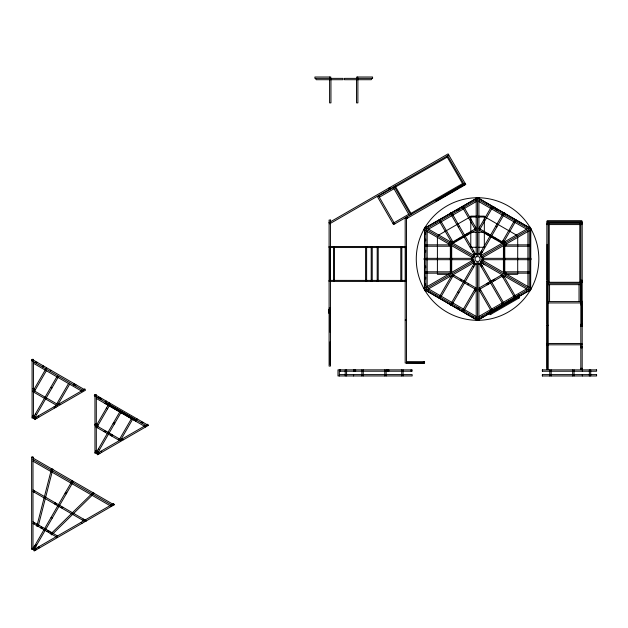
<?xml version="1.0" encoding="UTF-8"?>
<svg xmlns="http://www.w3.org/2000/svg" width="628" height="628" viewBox="0 0 628 628"><rect width="100%" height="100%" fill="white"/><g stroke="black" fill="none" stroke-linecap="round" stroke-linejoin="round"><path stroke-width="0.94" d="M329.096 280.386L329.096 281.399L406.19 281.438L406.19 246.545L329.096 246.521L329.096 247.534M406.19 281.438L406.19 280.426M406.19 247.573L406.19 246.553L405.178 246.545M406.536 361.657L406.528 363.015L405.178 363.015L405.178 218.473L406.528 218.473L406.528 363.015L424.544 363.07L424.575 361.673L406.536 361.626L406.559 362.976L424.567 363.031M424.402 288.55L424.559 228.239L477.712 197.734L530.707 228.514L530.55 289.798L518.736 296.581M120.427 412.117L120.984 411.152M135.153 420.485L135.664 419.606M32.075 359.365L32.075 418.115L33.433 418.115L33.433 359.365L32.075 359.365L31.4 360.535L83.304 390.506M35.035 362.631L35.71 361.461M36.275 363.353L36.95 362.175M42.633 367.019L43.308 365.849M33.433 390.404L46.535 367.71M34.603 391.079L46.401 370.653M50.256 371.423L50.939 370.253M57.525 375.623L33.472 417.282L34.642 417.958L58.694 376.298M56.763 403.875L68.562 383.441M69.739 384.124L57.941 404.558L32.813 390.043M73.594 384.893L74.269 383.724M73.978 385.121L74.653 383.944M75.219 385.835L75.894 384.666M33.888 492.022L34.571 490.845M94.954 394.557L94.954 453.306L96.312 453.306L96.312 394.557L94.954 394.557L94.278 395.726L146.183 425.698M97.905 397.822L98.588 396.653M99.153 398.545L99.828 397.367M99.703 398.866L100.386 397.689M44.101 497.918L44.776 496.74M100.951 399.581L101.626 398.411M33.888 523.893L34.571 522.724M105.59 402.258L106.265 401.088M36.275 525.267L36.95 524.097M38.175 526.374L38.858 525.196M96.312 425.596L109.413 402.901M97.481 426.271L109.28 405.845M97.207 427.684L97.89 426.506M40.812 527.889L41.487 526.719M54.612 503.986L55.288 502.808M42.052 528.611L42.728 527.434M55.853 504.7L56.536 503.53M72.267 480.734L33.033 548.684L34.202 549.367L73.437 481.409M104.122 431.671L104.805 430.502M47.084 531.516L47.759 530.338M60.885 507.605L61.56 506.435M105.371 432.394L106.046 431.216M48.325 532.23L49 531.06M62.133 508.327L62.808 507.149M119.917 411.646L96.351 452.474L97.521 453.149L121.282 411.999M50.114 533.258L50.79 532.089M110.402 435.298L111.078 434.121M111.643 436.013L112.318 434.843M118.559 440.008L119.234 438.839M119.642 439.066L131.44 418.64M120.819 439.749L132.61 419.316M136.386 420.046L137.069 418.868M82.849 520.282L83.524 519.113M141.143 422.785L141.818 421.616M142.383 423.507L143.058 422.33M372.043 78.367L371.266 79.717L344.419 79.717L344.419 78.367L372.592 78.367L372.592 77.008L356.704 77.008L356.704 78.367M428.092 291.769L428.767 290.599M486.315 204.336L486.99 203.158M435.141 295.843L435.824 294.665M439.435 296.754L451.697 275.511L476.197 289.665L463.943 310.899M491.175 207.138L478.913 228.372L504.041 242.879M438.901 298.01L439.576 296.84M439.781 298.52L440.456 297.342M440.605 297.429L452.866 276.194M480.082 229.047L492.344 207.813M453.275 276.422L453.95 275.252M495.955 209.901L496.63 208.724M497.203 210.616L497.878 209.446M472.295 257.504L471.416 259.019L474.485 264.341L476.244 264.341M473.174 255.981L474.485 253.704M460.191 280.418L460.866 279.248M486.724 234.448L487.406 233.278M461.07 280.928L461.745 279.75M487.972 235.17L488.647 233.993M451.1 303.489L474.501 262.951M479.439 254.411L503.68 212.413L504.849 213.088M475.192 264.466L451.43 305.624L450.26 304.941M480.608 255.086L504.009 214.548M467.703 284.759L468.386 283.589M494.244 238.789L494.919 237.619M457.231 308.591L457.914 307.422M458.479 309.314L459.154 308.136M501.16 242.785L501.843 241.607M462.765 310.224L475.027 288.99M502.243 241.843L514.505 220.609M514.654 220.695L515.329 219.517M515.533 221.197L516.208 220.028M503.421 242.526L515.682 221.284M519.285 223.372L519.968 222.194M468.119 314.879L468.794 313.702M472.68 317.509L473.355 316.339M93.439 494.04L51.732 534.883L50.782 533.91L93.187 492.391L94.129 493.357M488.851 313.804L519.34 296.165M448.792 155.037L329.661 223.819L328.986 222.65L448.117 153.86L465.78 184.459L406.654 218.599L405.978 217.421M394.486 186.901L377.467 196.721L393.56 224.589L465.105 183.282M395.656 186.893L447.254 157.102M379.32 197.223L393.991 188.753M394.054 222.744L408.726 214.274M393.05 223.709L394.227 223.034M410.947 213.379L462.546 183.588M436.939 199.94L449.287 192.812M450.111 192.333L452.576 190.904M454.225 189.954L455.873 189.004M457.514 188.055L464.1 184.255M438.101 200.049L436.452 200.999L436.115 200.411M439.749 199.1L458.675 188.165M460.324 187.215L461.973 186.265M463.558 185.346L464.437 184.844M450.26 213.088L451.43 212.413L475.679 254.411M424.457 288.699L424.457 228.364L477.555 197.71L530.652 228.364L530.652 289.673L477.555 320.327L424.457 289.673L474.124 260.997M426.663 228.655L476.707 199.767M428.524 229.149L476.197 201.619M438.234 235.351L470.78 216.566M458.197 226.841L459.366 226.166M449.781 242.063L451.391 241.136M451.069 242.879L476.197 228.372L463.943 207.138M451.838 243.217L470.78 232.281L476.589 232.281M453.047 243.303L476.197 229.934M148.373 425.399L97.497 454.774L96.814 453.604L147.698 424.222L148.373 425.399L95.629 394.949M472.562 251.726L473.74 251.051M473.708 255.101L476.087 253.728M480.985 257.04L530.652 228.364M479.031 264.31L481.409 262.936M480.867 266.107L482.037 265.432M481.378 266.986L482.547 266.311M478.913 288.103L502.062 274.734M479.156 291.086L480.758 290.16M502.918 277.364L505.328 275.975M478.913 316.418L526.586 288.888M478.434 318.255L528.446 289.382M489.636 313.819L518.971 296.887M490.052 313.042L477.398 320.304L424.402 289.524A61.285 61.285 0 0 0 530.393 290.065A61.285 61.285 0 0 0 478.34 197.742A61.285 61.285 0 0 0 423.939 288.707M493.467 208.001L494.173 208.001L494.173 207.122L492.752 207.122L492.752 208.135L493.467 208.135L493.467 207.122M476.589 216.126L470.78 216.126L470.78 247.283L476.589 247.283M478.52 216.126L484.329 216.126L484.329 247.283L478.52 247.283M470.78 217.005L476.589 217.005M478.52 217.005L484.329 217.005M548.213 222.697L582.18 222.697M546.855 223.215L581.842 223.215L581.842 224.573L546.855 224.573M478.52 232.281L484.329 232.281L503.271 243.217M424.457 232.556L425.815 232.556M424.457 233.993L425.815 233.993M424.457 239.26L425.815 239.26M424.457 240.697L425.815 240.697M425.815 244.873L450.339 244.873L450.339 273.164L425.815 273.164M529.294 244.873L504.771 244.873L504.771 273.164L529.294 273.164M424.457 245.038L425.815 245.038M424.457 246.058L425.815 246.058M425.815 246.223L450.339 246.223M504.771 246.223L529.294 246.223M330.069 247.534L405.217 247.573M424.457 250.391L425.815 250.391M424.457 251.828L425.815 251.828M474.485 253.704L476.244 253.704M478.874 253.704L480.624 253.704M425.815 258.344L472.625 258.344M482.485 258.344L529.294 258.344M425.815 259.694L472.625 259.694M482.485 259.694L529.294 259.694M478.874 264.341L480.624 264.341L483.693 259.019L482.822 257.504M424.457 266.209L425.815 266.209M424.457 267.646L425.815 267.646M425.815 271.814L450.339 271.814M504.771 271.814L529.294 271.814M424.457 271.979L425.815 271.979M424.457 272.999L425.815 272.999M449.067 274.342L437.402 274.342L437.402 236.795M506.042 274.342L517.707 274.342L517.707 236.795M424.457 277.341L425.815 277.341M424.457 278.777L425.815 278.777M580.829 280.245L582.18 280.245M330.069 280.386L405.217 280.418M546.855 281.266L548.213 281.266M580.829 281.266L582.18 281.266M548.213 282.278L582.18 282.278M548.213 283.291L580.829 283.291M424.457 284.044L425.815 284.044M548.213 284.649L580.39 284.649M424.457 285.481L425.815 285.481M548.213 301.581L580.39 301.581M548.213 302.939L580.39 302.939L580.39 283.291M329.096 308.113L330.446 308.113M405.178 320.084L406.528 320.084M580.829 324.276L582.18 324.276M546.855 325.296L548.213 325.296M580.829 325.296L582.18 325.296M580.829 326.309L582.18 326.309M546.855 343.461L581.842 343.461L581.842 344.819L546.855 344.819M580.829 346.805L582.18 346.805M580.829 347.818L582.18 347.818M580.829 368.314L582.18 368.314M339.332 371.219L412.156 371.219L412.156 369.861L337.982 369.861L337.982 375.96L412.156 375.96L412.156 374.61L339.332 374.61M32.075 417.102L33.433 417.102M94.954 452.293L96.312 452.293M31.636 457.278L32.994 457.278M31.636 548.503L32.994 548.503M478.913 200.057L528.446 228.655M478.913 201.619L526.586 229.149M484.329 216.566L516.875 235.351M495.743 226.166L496.913 226.841M502.918 240.673L505.328 242.063M478.913 229.934L502.062 243.303M481.378 251.051L482.547 251.726M480.867 251.93L482.037 252.605M479.031 253.728L481.409 255.101M424.457 228.364L474.124 257.04M480.985 260.997L530.652 289.673M481.488 262.849L484.808 264.765M473.708 262.936L476.087 264.31M472.562 266.311L473.74 266.986M452.443 274.381L476.197 288.103M449.781 275.975L451.391 276.901M474.352 290.16L475.953 291.086M457.686 292.075L458.864 292.75M428.524 288.888L476.197 316.418M426.663 289.382L476.707 318.27M32.758 359.758L84.654 389.713M105.221 403.239L135.742 420.823M96.312 398.466L145.665 426.962M33.433 363.274L82.048 391.346M106.36 408.184L107.537 408.859M113.644 422.511L114.822 423.186M50.774 387.319L51.943 387.994M113.142 423.39L114.312 424.065M95.754 423.712L98.156 425.101M121.118 438.36L123.528 439.749M32.876 388.52L35.286 389.909M58.247 403.168L60.649 404.558M95.684 425.235L121.439 440.102M95.707 426.812L119.979 440.832M32.829 391.621L57.187 405.688M98.266 449.153L99.436 449.829M35.388 413.962L36.565 414.637M95.629 450.496L98.8 452.325M95.786 450.975L99.93 453.369M32.758 415.304L35.922 417.133M32.907 415.783L37.06 418.177M95.676 452.474L98.58 454.146M32.805 417.282L35.702 418.955M33.198 458.173L114.068 504.865L113.385 503.695M32.994 459.625L112.71 505.65M32.994 461.188L111.352 506.435M65.602 492.266L66.78 492.949M65.1 493.145L66.27 493.828M32.994 489.934L86.46 520.808M32.994 491.504L84.254 521.099M51.096 517.401L52.265 518.084M32.994 521.813L57.501 535.959M32.994 523.375L57.501 537.529M35.458 544.492L36.628 545.167M34.736 545.732L35.914 546.407M33.158 547.2L36.196 548.951M33.3 547.663L36.612 549.586M33.088 549.108L35.262 550.364M526.342 290.599L527.018 291.769M447.623 155.713L463.935 183.965M446.744 156.223L463.048 184.467M518.822 294.932L519.505 296.11M518.783 295.199L488.286 312.838M518.241 295.623L519.482 297.766L490.146 314.699L489.432 313.466M518.359 297.24L518.861 298.119M515.682 296.754L503.421 275.511L478.913 289.665L491.175 310.899M462.765 207.813L475.027 229.047M502.243 276.194L514.505 297.429M501.16 275.252L501.843 276.422M458.479 208.724L459.154 209.901M449.232 192.843L449.57 193.432M457.231 209.446L457.914 210.616M480.624 253.704L481.503 255.219M467.703 233.278L468.386 234.448M494.244 279.248L494.919 280.418M466.463 233.993L467.138 235.17M493.004 279.962L493.679 281.14M480.608 262.951L504.009 303.489M451.1 214.548L474.501 255.086M479.918 264.466L502.84 304.164M487.972 282.867L488.647 284.044M460.191 237.619L460.866 238.789M486.724 283.589L487.406 284.759M435.651 200.285L436.334 201.462M453.275 241.607L453.95 242.785M440.605 220.609L452.866 241.843M480.082 288.99L492.344 310.224M438.901 220.028L439.576 221.197M439.435 221.284L451.697 242.526M490.256 313.466L490.766 314.345M435.141 222.194L435.824 223.372M487.147 313.223L487.823 314.4M482.194 316.088L482.822 317.289M481.755 316.339L482.43 317.509M395.145 186.014L411.45 214.258M394.266 186.516L410.571 214.768M393.309 187.576L409.401 215.443M389.87 187.489L390.545 188.667M406.858 216.911L407.533 218.089M388.991 188L389.666 189.177M315.429 78.367L316.214 79.717L343.061 79.717L343.061 78.367L314.887 78.367L314.887 77.008L330.775 77.008L330.775 78.367M378.645 196.046L394.729 223.913M101.045 451.163L101.72 452.333M98.58 452.584L99.255 453.761M97.701 453.094L98.376 454.264M55.335 406.057L56.01 407.234M54.087 406.779L54.769 407.949M38.167 415.971L38.85 417.141M35.702 417.392L36.377 418.57M34.823 417.903L35.498 419.072M85.455 519.819L86.13 520.997M81.255 522.245L81.93 523.422M38.975 546.658L39.65 547.828M37.727 547.373L38.41 548.55M35.655 548.574L36.33 549.743M34.383 549.312L35.058 550.481M590.705 369.876L590.705 375.976M589.354 369.876L589.354 375.976M582.352 369.876L582.352 371.234M582.352 374.618L582.352 375.976M581.842 221.684L581.842 220.664L547.192 220.664L547.192 221.684M581.842 301.008L581.842 323.977M581.167 282.278L581.167 305.247M580.829 221.684L580.829 369.327L582.18 369.327L582.18 221.684L546.855 221.684L546.855 369.327L548.213 369.327L548.213 221.684M579.809 222.697L579.809 282.278M579.032 284.649L579.032 301.581M574.055 369.876L574.055 375.976M572.697 369.876L572.697 375.976M551.156 369.876L551.156 375.976M549.798 369.876L549.798 375.976M549.563 284.649L549.563 301.581M549.225 222.697L549.225 282.278M547.192 244.339L547.192 261.954M547.192 262.292L547.192 279.907M547.192 282.262L547.192 324.323M547.192 326.301L547.192 368.353M542.404 369.876L542.404 371.234M542.404 374.618L542.404 375.976M530.974 258.344L530.974 259.694M529.294 230.123L529.294 287.914M527.936 230.947L527.936 287.09M506.129 243.444L506.129 245.297M506.129 272.74L506.129 274.593M504.096 244.645L504.096 273.557M503.421 244.951L503.421 273.078M482.877 256.734L482.877 261.311M477.555 197.71L477.555 255.054M477.555 262.983L477.555 320.327M472.24 256.734L472.24 261.311M451.697 244.951L451.697 273.078M451.014 244.669L451.014 272.78M448.981 243.444L448.981 245.297M427.173 230.947L427.173 287.09M425.815 230.123L425.815 287.914M424.135 258.344L424.135 259.694M411.144 369.861L411.144 371.219M403.082 369.861L403.082 375.96M401.818 281.43L401.818 246.545L400.797 246.545L400.797 281.43M401.732 369.861L401.732 375.96M388.811 369.861L388.811 371.219M387.79 369.861L387.79 371.219M386.777 369.861L386.777 371.219M386.134 369.861L386.134 375.96M384.783 369.861L384.783 375.96M378.213 281.423L378.213 246.545L377.192 246.545L377.192 281.423M372.223 281.423L372.223 246.545L371.203 246.545L371.203 281.423M366.611 281.423L366.611 246.545L365.598 246.545L365.598 281.423M363.235 369.861L363.235 375.96M361.885 369.861L361.885 375.96M357.889 78.367L357.889 102.89L356.531 102.89L356.531 78.367M357.717 77.008L357.717 78.367M355.613 369.861L355.613 371.219M354.6 369.861L354.6 371.219M353.588 369.861L353.588 371.219M353.588 374.61L353.588 375.96M346.585 369.861L346.585 375.96M345.227 369.861L345.227 375.96M340.352 369.861L340.352 371.219M339.332 369.861L339.332 375.96M334.481 246.521L334.481 281.407M333.468 246.521L333.468 281.407M330.948 78.367L330.948 102.89L329.59 102.89L329.59 78.367M330.108 246.521L330.108 281.399M330.108 309.463L330.108 332.44M330.108 341.742L330.108 364.711M329.755 77.008L329.755 78.367M328.75 309.463L328.75 313.294M94.93 424.222L94.93 425.242M423.398 361.673L423.398 363.031L424.575 361.673L423.398 361.673M51.567 468.786L36.809 526.264L38.12 526.602L52.878 469.124L51.567 468.786M105.724 402.36L105.166 403.325L135.695 420.909L136.252 419.944L105.724 402.36M425.14 227.195L423.782 229.534L473.449 258.21L474.799 255.863L425.14 227.195M476.189 256.648L474.815 259.019L476.189 261.389L478.929 261.389L480.294 259.019L478.929 256.648L476.189 256.648M481.668 259.827L480.31 262.174L529.969 290.843L531.327 288.495L481.668 259.827M84.819 389.03L33.943 418.413L34.619 419.583L85.502 390.208L84.819 389.03M473.449 259.827L423.782 288.495L425.14 290.843L474.799 262.174L473.449 259.827M529.969 227.195L480.31 255.863L481.668 258.21L531.327 229.534L529.969 227.195M113.582 503.585L33.496 549.814L34.179 550.991L114.257 504.755L113.582 503.585M478.913 197.71L476.197 197.71L476.197 255.054L478.913 255.054L478.913 197.71M330.446 220.051L329.096 220.051L329.096 366.1L330.446 366.1L330.446 220.051M478.913 262.983L476.197 262.983L476.197 320.327L478.913 320.327L478.913 262.983M596.6 369.876L542.38 369.876L542.38 371.234L596.6 371.234L596.6 369.876M596.6 374.618L542.38 374.618L542.38 375.976L596.6 375.976L596.6 374.618M32.994 457.051L31.636 457.051L31.636 549.524L32.994 549.524L32.994 457.051"/></g></svg>
